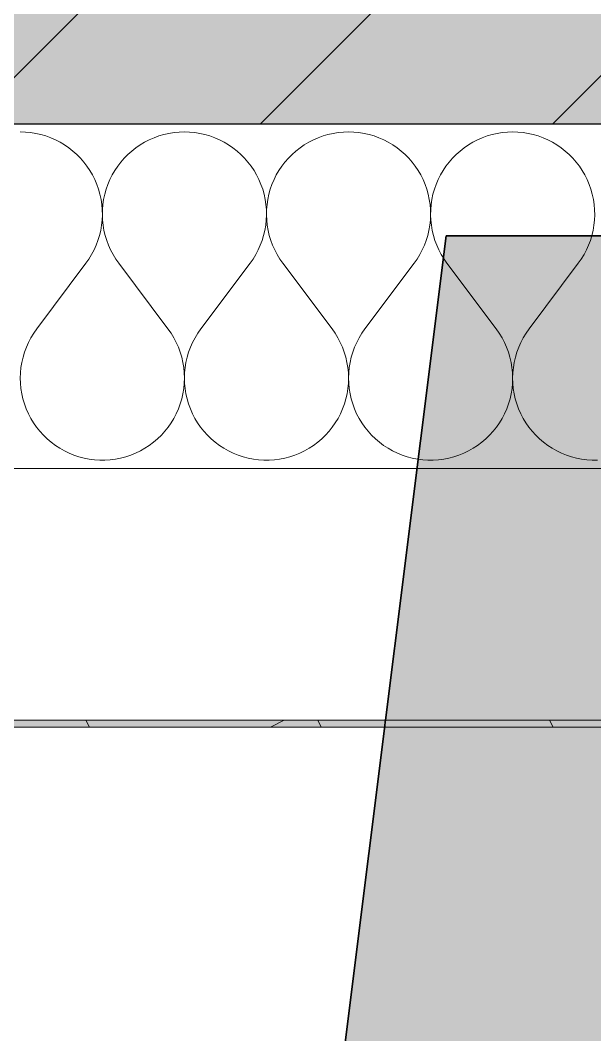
# Model space of a CAD drawing. Header units: metres. Extents: x 101 to 346, y 66 to 213.
# Drawn here: x 152.622 to 152.955, y 84.398 to 84.987 of the extents above; entities that cross this region are included whole.
import ezdxf

# ---------------------------------------------------------------- set-up
doc = ezdxf.new("R2010")
doc.units = ezdxf.units.M
doc.header["$MEASUREMENT"] = 0
doc.linetypes.add('Wipeout_Contour', pattern=[1, 0, -1])
for name, color, linetype in [('10  Fassade', 7, 'Continuous'), ('10  Fassade_Deckschraffur', 7, 'Continuous'), ('10  Fassade_Schnittschraffur', 7, 'Continuous'), ('10  Treppen + Rampen', 7, 'Continuous'), ('10  Wand Massiv', 7, 'Continuous'), ('10  Wand Massiv_Schnittschraffur', 7, 'Continuous'), ('Neubau_10  Treppen + Rampen', 7, 'Continuous')]:
    doc.layers.add(name, color=color, linetype=linetype)

# ---------------------------------------------------------------- blocks, each defined once
blk = doc.blocks.new('*X59', base_point=(96.21547, 47.27398))
at = {"layer": '10  Wand Massiv_Schnittschraffur', "color": 98, "linetype": 'Continuous', "lineweight": 13, "ltscale": 1000, "true_color": 0x000100}
for p, q in [((152.62487, 84.92203), (152.62186, 84.92213)), ((152.62786, 84.92175), (152.62487, 84.92203)), ((152.63084, 84.92127), (152.62786, 84.92175)), ((152.63378, 84.92061), (152.63084, 84.92127)), ((152.63667, 84.91977), (152.63378, 84.92061)), ((152.70517, 84.92061), (152.70228, 84.91977)), ((152.70811, 84.92127), (152.70517, 84.92061)), ((152.71108, 84.92175), (152.70811, 84.92127)), ((152.71408, 84.92203), (152.71108, 84.92175)), ((152.71709, 84.92213), (152.71408, 84.92203)), ((152.7201, 84.92203), (152.71709, 84.92213)), ((152.7231, 84.92175), (152.7201, 84.92203)), ((152.72608, 84.92127), (152.7231, 84.92175)), ((152.72902, 84.92061), (152.72608, 84.92127)), ((152.73191, 84.91977), (152.72902, 84.92061)), ((152.80041, 84.92061), (152.79752, 84.91977)), ((152.80335, 84.92127), (152.80041, 84.92061)), ((152.80632, 84.92175), (152.80335, 84.92127)), ((152.80932, 84.92203), (152.80632, 84.92175)), ((152.81233, 84.92213), (152.80932, 84.92203)), ((152.81534, 84.92203), (152.81233, 84.92213)), ((152.81834, 84.92175), (152.81534, 84.92203)), ((152.82132, 84.92127), (152.81834, 84.92175)), ((152.82425, 84.92061), (152.82132, 84.92127)), ((152.82714, 84.91977), (152.82425, 84.92061)), ((152.89565, 84.92061), (152.89276, 84.91977)), ((152.89859, 84.92127), (152.89565, 84.92061)), ((152.90156, 84.92175), (152.89859, 84.92127)), ((152.90456, 84.92203), (152.90156, 84.92175)), ((152.90757, 84.92213), (152.90456, 84.92203)), ((152.91058, 84.92203), (152.90757, 84.92213)), ((152.91358, 84.92175), (152.91058, 84.92203)), ((152.91655, 84.92127), (152.91358, 84.92175)), ((152.91949, 84.92061), (152.91655, 84.92127)), ((152.92238, 84.91977), (152.91949, 84.92061)), ((152.6395, 84.91874), (152.63667, 84.91977)), ((152.64226, 84.91754), (152.6395, 84.91874)), ((152.64494, 84.91616), (152.64226, 84.91754)), ((152.64753, 84.91462), (152.64494, 84.91616)), ((152.65001, 84.91291), (152.64753, 84.91462)), ((152.69142, 84.91462), (152.68894, 84.91291)), ((152.69401, 84.91616), (152.69142, 84.91462)), ((152.69669, 84.91754), (152.69401, 84.91616)), ((152.69945, 84.91874), (152.69669, 84.91754)), ((152.70228, 84.91977), (152.69945, 84.91874)), ((152.73474, 84.91874), (152.73191, 84.91977)), ((152.7375, 84.91754), (152.73474, 84.91874)), ((152.74018, 84.91616), (152.7375, 84.91754)), ((152.74277, 84.91462), (152.74018, 84.91616)), ((152.74525, 84.91291), (152.74277, 84.91462)), ((152.78666, 84.91462), (152.78417, 84.91291)), ((152.78925, 84.91616), (152.78666, 84.91462)), ((152.79193, 84.91754), (152.78925, 84.91616)), ((152.79469, 84.91874), (152.79193, 84.91754)), ((152.79752, 84.91977), (152.79469, 84.91874)), ((152.82998, 84.91874), (152.82714, 84.91977)), ((152.83274, 84.91754), (152.82998, 84.91874)), ((152.83542, 84.91616), (152.83274, 84.91754)), ((152.838, 84.91462), (152.83542, 84.91616)), ((152.84049, 84.91291), (152.838, 84.91462)), ((152.8819, 84.91462), (152.87941, 84.91291)), ((152.88448, 84.91616), (152.8819, 84.91462)), ((152.88716, 84.91754), (152.88448, 84.91616)), ((152.88992, 84.91874), (152.88716, 84.91754)), ((152.89276, 84.91977), (152.88992, 84.91874)), ((152.92521, 84.91874), (152.92238, 84.91977)), ((152.92798, 84.91754), (152.92521, 84.91874)), ((152.93066, 84.91616), (152.92798, 84.91754)), ((152.93324, 84.91462), (152.93066, 84.91616)), ((152.93573, 84.91291), (152.93324, 84.91462)), ((152.65238, 84.91106), (152.65001, 84.91291)), ((152.65463, 84.90905), (152.65238, 84.91106)), ((152.65675, 84.90691), (152.65463, 84.90905)), ((152.68432, 84.90905), (152.6822, 84.90691)), ((152.68657, 84.91106), (152.68432, 84.90905)), ((152.68894, 84.91291), (152.68657, 84.91106)), ((152.74762, 84.91106), (152.74525, 84.91291)), ((152.74987, 84.90905), (152.74762, 84.91106)), ((152.75199, 84.90691), (152.74987, 84.90905)), ((152.77955, 84.90905), (152.77744, 84.90691)), ((152.7818, 84.91106), (152.77955, 84.90905)), ((152.78417, 84.91291), (152.7818, 84.91106)), ((152.84286, 84.91106), (152.84049, 84.91291)), ((152.84511, 84.90905), (152.84286, 84.91106)), ((152.84723, 84.90691), (152.84511, 84.90905)), ((152.87479, 84.90905), (152.87267, 84.90691)), ((152.87704, 84.91106), (152.87479, 84.90905)), ((152.87941, 84.91291), (152.87704, 84.91106)), ((152.9381, 84.91106), (152.93573, 84.91291)), ((152.94035, 84.90905), (152.9381, 84.91106)), ((152.94247, 84.90691), (152.94035, 84.90905)), ((152.65873, 84.90464), (152.65675, 84.90691)), ((152.66056, 84.90225), (152.65873, 84.90464)), ((152.68022, 84.90464), (152.67839, 84.90225)), ((152.6822, 84.90691), (152.68022, 84.90464)), ((152.75397, 84.90464), (152.75199, 84.90691)), ((152.7558, 84.90225), (152.75397, 84.90464)), ((152.77546, 84.90464), (152.77363, 84.90225)), ((152.77744, 84.90691), (152.77546, 84.90464)), ((152.84921, 84.90464), (152.84723, 84.90691)), ((152.85104, 84.90225), (152.84921, 84.90464)), ((152.87069, 84.90464), (152.86886, 84.90225)), ((152.87267, 84.90691), (152.87069, 84.90464)), ((152.94444, 84.90464), (152.94247, 84.90691)), ((152.94628, 84.90225), (152.94444, 84.90464)), ((152.66224, 84.89975), (152.66056, 84.90225)), ((152.66375, 84.89714), (152.66224, 84.89975)), ((152.6651, 84.89445), (152.66375, 84.89714)), ((152.6752, 84.89714), (152.67385, 84.89445)), ((152.67671, 84.89975), (152.6752, 84.89714)), ((152.67839, 84.90225), (152.67671, 84.89975)), ((152.75748, 84.89975), (152.7558, 84.90225)), ((152.75899, 84.89714), (152.75748, 84.89975)), ((152.76034, 84.89445), (152.75899, 84.89714)), ((152.77043, 84.89714), (152.76909, 84.89445)), ((152.77195, 84.89975), (152.77043, 84.89714)), ((152.77363, 84.90225), (152.77195, 84.89975)), ((152.85271, 84.89975), (152.85104, 84.90225)), ((152.85423, 84.89714), (152.85271, 84.89975)), ((152.85558, 84.89445), (152.85423, 84.89714)), ((152.86567, 84.89714), (152.86433, 84.89445)), ((152.86719, 84.89975), (152.86567, 84.89714)), ((152.86886, 84.90225), (152.86719, 84.89975)), ((152.94795, 84.89975), (152.94628, 84.90225)), ((152.94947, 84.89714), (152.94795, 84.89975)), ((152.95081, 84.89445), (152.94947, 84.89714)), ((152.66627, 84.89167), (152.6651, 84.89445)), ((152.66727, 84.88883), (152.66627, 84.89167)), ((152.67268, 84.89167), (152.67168, 84.88883)), ((152.67385, 84.89445), (152.67268, 84.89167)), ((152.76151, 84.89167), (152.76034, 84.89445)), ((152.76251, 84.88883), (152.76151, 84.89167)), ((152.76791, 84.89167), (152.76692, 84.88883)), ((152.76909, 84.89445), (152.76791, 84.89167)), ((152.85675, 84.89167), (152.85558, 84.89445)), ((152.85775, 84.88883), (152.85675, 84.89167)), ((152.86315, 84.89167), (152.86216, 84.88883)), ((152.86433, 84.89445), (152.86315, 84.89167)), ((152.95199, 84.89167), (152.95081, 84.89445)), ((152.95298, 84.88883), (152.95199, 84.89167)), ((152.66808, 84.88593), (152.66727, 84.88883)), ((152.66871, 84.88299), (152.66808, 84.88593)), ((152.67086, 84.88593), (152.67023, 84.88299)), ((152.67168, 84.88883), (152.67086, 84.88593)), ((152.76332, 84.88593), (152.76251, 84.88883)), ((152.76395, 84.88299), (152.76332, 84.88593)), ((152.7661, 84.88593), (152.76547, 84.88299)), ((152.76692, 84.88883), (152.7661, 84.88593)), ((152.85856, 84.88593), (152.85775, 84.88883)), ((152.85919, 84.88299), (152.85856, 84.88593)), ((152.86134, 84.88593), (152.86071, 84.88299)), ((152.86216, 84.88883), (152.86134, 84.88593)), ((152.9538, 84.88593), (152.95298, 84.88883)), ((152.95443, 84.88299), (152.9538, 84.88593)), ((152.66916, 84.88001), (152.66871, 84.88299)), ((152.66941, 84.87701), (152.66916, 84.88001)), ((152.66979, 84.88001), (152.66954, 84.87701)), ((152.67023, 84.88299), (152.66979, 84.88001)), ((152.76439, 84.88001), (152.76395, 84.88299)), ((152.76465, 84.87701), (152.76439, 84.88001)), ((152.76503, 84.88001), (152.76478, 84.87701)), ((152.76547, 84.88299), (152.76503, 84.88001)), ((152.85963, 84.88001), (152.85919, 84.88299)), ((152.85989, 84.87701), (152.85963, 84.88001)), ((152.86027, 84.88001), (152.86002, 84.87701)), ((152.86071, 84.88299), (152.86027, 84.88001)), ((152.95487, 84.88001), (152.95443, 84.88299)), ((152.95512, 84.87701), (152.95487, 84.88001)), ((152.66934, 84.87098), (152.66947, 84.87399)), ((152.66947, 84.87399), (152.66941, 84.87701)), ((152.66954, 84.87701), (152.66948, 84.87399)), ((152.66948, 84.87399), (152.66961, 84.87098)), ((152.76458, 84.87098), (152.76471, 84.87399)), ((152.76471, 84.87399), (152.76465, 84.87701)), ((152.76478, 84.87701), (152.76472, 84.87399)), ((152.76472, 84.87399), (152.76484, 84.87098)), ((152.85982, 84.87098), (152.85995, 84.87399)), ((152.85995, 84.87399), (152.85989, 84.87701)), ((152.86002, 84.87701), (152.85995, 84.87399)), ((152.85995, 84.87399), (152.86008, 84.87098)), ((152.95506, 84.87098), (152.95519, 84.87399)), ((152.95519, 84.87399), (152.95512, 84.87701)), ((152.66852, 84.86502), (152.66903, 84.86799)), ((152.66903, 84.86799), (152.66934, 84.87098)), ((152.66961, 84.87098), (152.66992, 84.86799)), ((152.66992, 84.86799), (152.67043, 84.86502)), ((152.76376, 84.86502), (152.76426, 84.86799)), ((152.76426, 84.86799), (152.76458, 84.87098)), ((152.76484, 84.87098), (152.76516, 84.86799)), ((152.76516, 84.86799), (152.76567, 84.86502)), ((152.859, 84.86502), (152.8595, 84.86799)), ((152.8595, 84.86799), (152.85982, 84.87098)), ((152.86008, 84.87098), (152.8604, 84.86799)), ((152.8604, 84.86799), (152.86091, 84.86502)), ((152.95423, 84.86502), (152.95474, 84.86799)), ((152.95474, 84.86799), (152.95506, 84.87098)), ((152.66695, 84.85921), (152.66783, 84.86209)), ((152.66783, 84.86209), (152.66852, 84.86502)), ((152.67043, 84.86502), (152.67112, 84.86209)), ((152.67112, 84.86209), (152.672, 84.85921)), ((152.76219, 84.85921), (152.76306, 84.86209)), ((152.76306, 84.86209), (152.76376, 84.86502)), ((152.76567, 84.86502), (152.76636, 84.86209)), ((152.76636, 84.86209), (152.76724, 84.85921)), ((152.85742, 84.85921), (152.8583, 84.86209)), ((152.8583, 84.86209), (152.859, 84.86502)), ((152.86091, 84.86502), (152.8616, 84.86209)), ((152.8616, 84.86209), (152.86248, 84.85921)), ((152.95266, 84.85921), (152.95354, 84.86209)), ((152.95354, 84.86209), (152.95423, 84.86502)), ((152.66466, 84.85364), (152.66589, 84.85639)), ((152.66589, 84.85639), (152.66695, 84.85921)), ((152.672, 84.85921), (152.67306, 84.85639)), ((152.67306, 84.85639), (152.67429, 84.85364)), ((152.75989, 84.85364), (152.76113, 84.85639)), ((152.76113, 84.85639), (152.76219, 84.85921)), ((152.76724, 84.85921), (152.7683, 84.85639)), ((152.7683, 84.85639), (152.76953, 84.85364)), ((152.85513, 84.85364), (152.85637, 84.85639)), ((152.85637, 84.85639), (152.85742, 84.85921)), ((152.86248, 84.85921), (152.86353, 84.85639)), ((152.86353, 84.85639), (152.86477, 84.85364)), ((152.95037, 84.85364), (152.95161, 84.85639)), ((152.95161, 84.85639), (152.95266, 84.85921)), ((152.66168, 84.8484), (152.66325, 84.85097)), ((152.66325, 84.85097), (152.66466, 84.85364)), ((152.67429, 84.85364), (152.6757, 84.85097)), ((152.6757, 84.85097), (152.67727, 84.8484)), ((152.75692, 84.8484), (152.75849, 84.85097)), ((152.75849, 84.85097), (152.75989, 84.85364)), ((152.76953, 84.85364), (152.77094, 84.85097)), ((152.77094, 84.85097), (152.77251, 84.8484)), ((152.85216, 84.8484), (152.85373, 84.85097)), ((152.85373, 84.85097), (152.85513, 84.85364)), ((152.86477, 84.85364), (152.86617, 84.85097)), ((152.86617, 84.85097), (152.86774, 84.8484)), ((152.9474, 84.8484), (152.94897, 84.85097)), ((152.94897, 84.85097), (152.95037, 84.85364)), ((152.63138, 84.80784), (152.65995, 84.84594)), ((152.65995, 84.84594), (152.66168, 84.8484)), ((152.67727, 84.8484), (152.679, 84.84594)), ((152.70757, 84.80784), (152.679, 84.84594)), ((152.72662, 84.80784), (152.75519, 84.84594)), ((152.75519, 84.84594), (152.75692, 84.8484)), ((152.77251, 84.8484), (152.77424, 84.84594)), ((152.80281, 84.80784), (152.77424, 84.84594)), ((152.82186, 84.80784), (152.85043, 84.84594)), ((152.85043, 84.84594), (152.85216, 84.8484)), ((152.86774, 84.8484), (152.86947, 84.84594)), ((152.89805, 84.80784), (152.86947, 84.84594)), ((152.91709, 84.80784), (152.94566, 84.84594)), ((152.94566, 84.84594), (152.9474, 84.8484)), ((152.62804, 84.80273), (152.62662, 84.80003)), ((152.62963, 84.80534), (152.62804, 84.80273)), ((152.63138, 84.80784), (152.62963, 84.80534)), ((152.70932, 84.80534), (152.70757, 84.80784)), ((152.71091, 84.80273), (152.70932, 84.80534)), ((152.71233, 84.80003), (152.71091, 84.80273)), ((152.72327, 84.80273), (152.72185, 84.80003)), ((152.72486, 84.80534), (152.72327, 84.80273)), ((152.72662, 84.80784), (152.72486, 84.80534)), ((152.80456, 84.80534), (152.80281, 84.80784)), ((152.80615, 84.80273), (152.80456, 84.80534)), ((152.80757, 84.80003), (152.80615, 84.80273)), ((152.81851, 84.80273), (152.81709, 84.80003)), ((152.8201, 84.80534), (152.81851, 84.80273)), ((152.82186, 84.80784), (152.8201, 84.80534)), ((152.8998, 84.80534), (152.89805, 84.80784)), ((152.90139, 84.80273), (152.8998, 84.80534)), ((152.90281, 84.80003), (152.90139, 84.80273)), ((152.91375, 84.80273), (152.91233, 84.80003)), ((152.91534, 84.80534), (152.91375, 84.80273)), ((152.91709, 84.80784), (152.91534, 84.80534)), ((152.62537, 84.79723), (152.62431, 84.79437)), ((152.62662, 84.80003), (152.62537, 84.79723)), ((152.71358, 84.79723), (152.71233, 84.80003)), ((152.71464, 84.79437), (152.71358, 84.79723)), ((152.72061, 84.79723), (152.71955, 84.79437)), ((152.72185, 84.80003), (152.72061, 84.79723)), ((152.80881, 84.79723), (152.80757, 84.80003)), ((152.80988, 84.79437), (152.80881, 84.79723)), ((152.81585, 84.79723), (152.81479, 84.79437)), ((152.81709, 84.80003), (152.81585, 84.79723)), ((152.90405, 84.79723), (152.90281, 84.80003)), ((152.90511, 84.79437), (152.90405, 84.79723)), ((152.91109, 84.79723), (152.91003, 84.79437)), ((152.91233, 84.80003), (152.91109, 84.79723)), ((152.62344, 84.79144), (152.62275, 84.78846)), ((152.62431, 84.79437), (152.62344, 84.79144)), ((152.71551, 84.79144), (152.71464, 84.79437)), ((152.7162, 84.78846), (152.71551, 84.79144)), ((152.71867, 84.79144), (152.71799, 84.78846)), ((152.71955, 84.79437), (152.71867, 84.79144)), ((152.81075, 84.79144), (152.80988, 84.79437)), ((152.81144, 84.78846), (152.81075, 84.79144)), ((152.81391, 84.79144), (152.81323, 84.78846)), ((152.81479, 84.79437), (152.81391, 84.79144)), ((152.90599, 84.79144), (152.90511, 84.79437)), ((152.90667, 84.78846), (152.90599, 84.79144)), ((152.90915, 84.79144), (152.90847, 84.78846)), ((152.91003, 84.79437), (152.90915, 84.79144)), ((152.62226, 84.78545), (152.62196, 84.78241)), ((152.62275, 84.78846), (152.62226, 84.78545)), ((152.71669, 84.78545), (152.7162, 84.78846)), ((152.71699, 84.78241), (152.71669, 84.78545)), ((152.7175, 84.78545), (152.7172, 84.78241)), ((152.71799, 84.78846), (152.7175, 84.78545)), ((152.81193, 84.78545), (152.81144, 84.78846)), ((152.81223, 84.78241), (152.81193, 84.78545)), ((152.81273, 84.78545), (152.81243, 84.78241)), ((152.81323, 84.78846), (152.81273, 84.78545)), ((152.90717, 84.78545), (152.90667, 84.78846)), ((152.90747, 84.78241), (152.90717, 84.78545)), ((152.90797, 84.78545), (152.90767, 84.78241)), ((152.90847, 84.78846), (152.90797, 84.78545)), ((152.62196, 84.78241), (152.62186, 84.77935)), ((152.62186, 84.77935), (152.62195, 84.7763)), ((152.71709, 84.77935), (152.71699, 84.78241)), ((152.717, 84.7763), (152.71709, 84.77935)), ((152.7172, 84.78241), (152.71709, 84.77935)), ((152.71709, 84.77935), (152.71719, 84.7763)), ((152.81233, 84.77935), (152.81223, 84.78241)), ((152.81224, 84.7763), (152.81233, 84.77935)), ((152.81243, 84.78241), (152.81233, 84.77935)), ((152.81233, 84.77935), (152.81242, 84.7763)), ((152.90757, 84.77935), (152.90747, 84.78241)), ((152.90748, 84.7763), (152.90757, 84.77935)), ((152.90767, 84.78241), (152.90757, 84.77935)), ((152.90757, 84.77935), (152.90766, 84.7763)), ((152.62195, 84.7763), (152.62224, 84.77326)), ((152.62224, 84.77326), (152.62272, 84.77024)), ((152.71623, 84.77024), (152.71671, 84.77326)), ((152.71671, 84.77326), (152.717, 84.7763)), ((152.71719, 84.7763), (152.71748, 84.77326)), ((152.71748, 84.77326), (152.71796, 84.77024)), ((152.81147, 84.77024), (152.81195, 84.77326)), ((152.81195, 84.77326), (152.81224, 84.7763)), ((152.81242, 84.7763), (152.81271, 84.77326)), ((152.81271, 84.77326), (152.8132, 84.77024)), ((152.9067, 84.77024), (152.90719, 84.77326)), ((152.90719, 84.77326), (152.90748, 84.7763)), ((152.90766, 84.7763), (152.90795, 84.77326)), ((152.90795, 84.77326), (152.90843, 84.77024)), ((152.62272, 84.77024), (152.6234, 84.76726)), ((152.71555, 84.76726), (152.71623, 84.77024)), ((152.71796, 84.77024), (152.71863, 84.76726)), ((152.81079, 84.76726), (152.81147, 84.77024)), ((152.8132, 84.77024), (152.81387, 84.76726)), ((152.90603, 84.76726), (152.9067, 84.77024)), ((152.90843, 84.77024), (152.90911, 84.76726)), ((152.6234, 84.76726), (152.62426, 84.76433)), ((152.62426, 84.76433), (152.62531, 84.76146)), ((152.62531, 84.76146), (152.62655, 84.75866)), ((152.7124, 84.75866), (152.71364, 84.76146)), ((152.71364, 84.76146), (152.71469, 84.76433)), ((152.71469, 84.76433), (152.71555, 84.76726)), ((152.71863, 84.76726), (152.7195, 84.76433)), ((152.7195, 84.76433), (152.72055, 84.76146)), ((152.72055, 84.76146), (152.72178, 84.75866)), ((152.80764, 84.75866), (152.80887, 84.76146)), ((152.80887, 84.76146), (152.80993, 84.76433)), ((152.80993, 84.76433), (152.81079, 84.76726)), ((152.81387, 84.76726), (152.81474, 84.76433)), ((152.81474, 84.76433), (152.81579, 84.76146)), ((152.81579, 84.76146), (152.81702, 84.75866)), ((152.90288, 84.75866), (152.90411, 84.76146)), ((152.90411, 84.76146), (152.90516, 84.76433)), ((152.90516, 84.76433), (152.90603, 84.76726)), ((152.90911, 84.76726), (152.90998, 84.76433)), ((152.90998, 84.76433), (152.91103, 84.76146)), ((152.91103, 84.76146), (152.91226, 84.75866)), ((152.62655, 84.75866), (152.62796, 84.75595)), ((152.62796, 84.75595), (152.62954, 84.75334)), ((152.70941, 84.75334), (152.71099, 84.75595)), ((152.71099, 84.75595), (152.7124, 84.75866)), ((152.72178, 84.75866), (152.72319, 84.75595)), ((152.72319, 84.75595), (152.72478, 84.75334)), ((152.80465, 84.75334), (152.80623, 84.75595)), ((152.80623, 84.75595), (152.80764, 84.75866)), ((152.81702, 84.75866), (152.81843, 84.75595)), ((152.81843, 84.75595), (152.82001, 84.75334)), ((152.89989, 84.75334), (152.90147, 84.75595)), ((152.90147, 84.75595), (152.90288, 84.75866)), ((152.91226, 84.75866), (152.91367, 84.75595)), ((152.91367, 84.75595), (152.91525, 84.75334)), ((152.62954, 84.75334), (152.63128, 84.75083)), ((152.63128, 84.75083), (152.63319, 84.74844)), ((152.70576, 84.74844), (152.70767, 84.75083)), ((152.70767, 84.75083), (152.70941, 84.75334)), ((152.72478, 84.75334), (152.72652, 84.75083)), ((152.72652, 84.75083), (152.72842, 84.74844)), ((152.801, 84.74844), (152.8029, 84.75083)), ((152.8029, 84.75083), (152.80465, 84.75334)), ((152.82001, 84.75334), (152.82176, 84.75083)), ((152.82176, 84.75083), (152.82366, 84.74844)), ((152.89624, 84.74844), (152.89814, 84.75083)), ((152.89814, 84.75083), (152.89989, 84.75334)), ((152.91525, 84.75334), (152.917, 84.75083)), ((152.917, 84.75083), (152.9189, 84.74844)), ((152.63319, 84.74844), (152.63524, 84.74617)), ((152.63524, 84.74617), (152.63743, 84.74405)), ((152.63743, 84.74405), (152.63976, 84.74206)), ((152.69919, 84.74206), (152.70152, 84.74405)), ((152.70152, 84.74405), (152.70371, 84.74617)), ((152.70371, 84.74617), (152.70576, 84.74844)), ((152.72842, 84.74844), (152.73048, 84.74617)), ((152.73048, 84.74617), (152.73267, 84.74405)), ((152.73267, 84.74405), (152.735, 84.74206)), ((152.79443, 84.74206), (152.79675, 84.74405)), ((152.79675, 84.74405), (152.79895, 84.74617)), ((152.79895, 84.74617), (152.801, 84.74844)), ((152.82366, 84.74844), (152.82572, 84.74617)), ((152.82572, 84.74617), (152.82791, 84.74405)), ((152.82791, 84.74405), (152.83023, 84.74206)), ((152.88967, 84.74206), (152.89199, 84.74405)), ((152.89199, 84.74405), (152.89419, 84.74617)), ((152.89419, 84.74617), (152.89624, 84.74844)), ((152.9189, 84.74844), (152.92095, 84.74617)), ((152.92095, 84.74617), (152.92315, 84.74405)), ((152.92315, 84.74405), (152.92547, 84.74206)), ((152.63976, 84.74206), (152.64221, 84.74023)), ((152.64221, 84.74023), (152.64477, 84.73857)), ((152.64477, 84.73857), (152.64743, 84.73706)), ((152.69152, 84.73706), (152.69418, 84.73857)), ((152.69418, 84.73857), (152.69674, 84.74023)), ((152.69674, 84.74023), (152.69919, 84.74206)), ((152.735, 84.74206), (152.73744, 84.74023)), ((152.73744, 84.74023), (152.74, 84.73857)), ((152.74, 84.73857), (152.74267, 84.73706)), ((152.78676, 84.73706), (152.78942, 84.73857)), ((152.78942, 84.73857), (152.79198, 84.74023)), ((152.79198, 84.74023), (152.79443, 84.74206)), ((152.83023, 84.74206), (152.83268, 84.74023)), ((152.83268, 84.74023), (152.83524, 84.73857)), ((152.83524, 84.73857), (152.8379, 84.73706)), ((152.882, 84.73706), (152.88466, 84.73857)), ((152.88466, 84.73857), (152.88722, 84.74023)), ((152.88722, 84.74023), (152.88967, 84.74206)), ((152.92547, 84.74206), (152.92792, 84.74023)), ((152.92792, 84.74023), (152.93048, 84.73857)), ((152.93048, 84.73857), (152.93314, 84.73706)), ((152.64743, 84.73706), (152.65018, 84.73574)), ((152.65018, 84.73574), (152.65301, 84.73459)), ((152.65301, 84.73459), (152.65591, 84.73363)), ((152.65591, 84.73363), (152.65887, 84.73285)), ((152.65887, 84.73285), (152.66187, 84.73227)), ((152.66187, 84.73227), (152.6649, 84.73187)), ((152.67405, 84.73187), (152.67708, 84.73227)), ((152.67708, 84.73227), (152.68008, 84.73285)), ((152.68008, 84.73285), (152.68304, 84.73363)), ((152.68304, 84.73363), (152.68594, 84.73459)), ((152.68594, 84.73459), (152.68877, 84.73574)), ((152.68877, 84.73574), (152.69152, 84.73706)), ((152.74267, 84.73706), (152.74542, 84.73574)), ((152.74542, 84.73574), (152.74825, 84.73459)), ((152.74825, 84.73459), (152.75115, 84.73363)), ((152.75115, 84.73363), (152.75411, 84.73285)), ((152.75411, 84.73285), (152.7571, 84.73227)), ((152.7571, 84.73227), (152.76014, 84.73187)), ((152.76929, 84.73187), (152.77232, 84.73227)), ((152.77232, 84.73227), (152.77532, 84.73285)), ((152.77532, 84.73285), (152.77828, 84.73363)), ((152.77828, 84.73363), (152.78118, 84.73459)), ((152.78118, 84.73459), (152.78401, 84.73574)), ((152.78401, 84.73574), (152.78676, 84.73706)), ((152.8379, 84.73706), (152.84066, 84.73574)), ((152.84066, 84.73574), (152.84349, 84.73459)), ((152.84349, 84.73459), (152.84639, 84.73363)), ((152.84639, 84.73363), (152.84934, 84.73285)), ((152.84934, 84.73285), (152.85234, 84.73227)), ((152.85234, 84.73227), (152.85537, 84.73187)), ((152.86453, 84.73187), (152.86756, 84.73227)), ((152.86756, 84.73227), (152.87056, 84.73285)), ((152.87056, 84.73285), (152.87351, 84.73363)), ((152.87351, 84.73363), (152.87641, 84.73459)), ((152.87641, 84.73459), (152.87925, 84.73574)), ((152.87925, 84.73574), (152.882, 84.73706)), ((152.93314, 84.73706), (152.93589, 84.73574)), ((152.93589, 84.73574), (152.93873, 84.73459)), ((152.93873, 84.73459), (152.94163, 84.73363)), ((152.94163, 84.73363), (152.94458, 84.73285)), ((152.94458, 84.73285), (152.94758, 84.73227)), ((152.94758, 84.73227), (152.95061, 84.73187)), ((152.6649, 84.73187), (152.66795, 84.73168)), ((152.66795, 84.73168), (152.671, 84.73168)), ((152.671, 84.73168), (152.67405, 84.73187)), ((152.76014, 84.73187), (152.76318, 84.73168)), ((152.76318, 84.73168), (152.76624, 84.73168)), ((152.76624, 84.73168), (152.76929, 84.73187)), ((152.85537, 84.73187), (152.85842, 84.73168)), ((152.85842, 84.73168), (152.86148, 84.73168)), ((152.86148, 84.73168), (152.86453, 84.73187)), ((152.95061, 84.73187), (152.95366, 84.73168)), ((152.95366, 84.73168), (152.95672, 84.73168))]:
    blk.add_line(p, q, dxfattribs=at)

msp = doc.modelspace()

# ---------------------------------------------------------------- hatches: boundary and pattern name
at = {"layer": '10  Wand Massiv_Schnittschraffur', "linetype": 'Continuous', "lineweight": 0, "true_color": 0xffffff}
msp.add_hatch(color=7, dxfattribs=at).paths.add_polyline_path([(148.19037, 84.92689), (153.50111, 84.92689), (153.50111, 85.12689), (148.19037, 85.12689)])
at = {"layer": '10  Wand Massiv_Schnittschraffur', "linetype": 'Continuous', "lineweight": 13, "true_color": 0x000100}
h = msp.add_hatch(dxfattribs=at)
h.set_pattern_fill('Beton__Stahlbeton_0008', color=98, style=0, pattern_type=2)
h.set_pattern_definition([(45, (13.479, 22.35165), (-0.16970563, 0.16970563), []), (45, (13.39415, 22.4365), (-0.16970563, 0.16970563), [0.18, -0.06])])
h.paths.add_polyline_path([(148.19037, 84.92689), (153.50111, 84.92689), (153.50111, 85.12689), (148.19037, 85.12689)])

# ---------------------------------------------------------------- linework, layer by layer
at = {"layer": '10  Wand Massiv', "color": 7, "linetype": 'Continuous', "lineweight": 25, "ltscale": 1000}
msp.add_line((148.19037, 84.92689), (153.43561, 84.92689), dxfattribs=at)
at = {"layer": '10  Wand Massiv', "color": 7, "linetype": 'Continuous', "lineweight": 13, "ltscale": 1000, "flags": 128}
msp.add_lwpolyline([(148.19037, 84.72689), (153.41054, 84.72689)], dxfattribs=at)

# ---------------------------------------------------------------- block references
at = {"layer": '10  Treppen + Rampen', "color": 7, "linetype": 'Continuous', "lineweight": 13, "ltscale": 1000}
msp.add_blockref('*X59', (96.21547, 47.27398), dxfattribs=at)

# ---------------------------------------------------------------- wipeouts: each hides what was drawn before it
at = {"color": 254, "linetype": 'Wipeout_Contour', "lineweight": 0, "ltscale": 697.214377}
msp.add_wipeout([(153.15515, 84.58089), (151.66015, 84.58089), (151.66015, 84.57689), (153.15515, 84.57689)], dxfattribs=at).dxf.layer = '10  Fassade_Deckschraffur'
at = {"color": 254, "linetype": 'Wipeout_Contour', "lineweight": 0, "ltscale": 695.032468}
msp.add_wipeout([(152.81626, 79.30724), (153.01333, 79.30724), (153.65895, 84.45782), (153.46492, 84.48214)], dxfattribs=at).dxf.layer = '10  Fassade_Deckschraffur'

# ---------------------------------------------------------------- next in the draw order: hatches: boundary and pattern name
at = {"layer": '10  Fassade_Schnittschraffur', "linetype": 'Continuous', "lineweight": 0, "true_color": 0xffffff}
msp.add_hatch(color=7, dxfattribs=at).paths.add_polyline_path([(152.53517, 84.57689), (153.32638, 84.57689), (153.32638, 84.58089), (152.53517, 84.58089)])
at = {"layer": '10  Fassade_Schnittschraffur', "linetype": 'Continuous', "lineweight": 13, "true_color": 0x000100}
h = msp.add_hatch(dxfattribs=at)
h.set_pattern_fill('Dämmung__hart_1_0008', color=98, style=0, pattern_type=2)
h.set_pattern_definition([(26.86749, (13.479, 22.35165), (-0.05423143, 0.10704649), []), (116.86749, (13.479, 22.35165), (0.10704649, 0.05423143), [])])
h.paths.add_polyline_path([(152.53517, 84.57689), (153.32638, 84.57689), (153.32638, 84.58089), (152.53517, 84.58089)])

# ---------------------------------------------------------------- next in the draw order: linework, layer by layer
at = {"layer": '10  Fassade', "color": 7, "linetype": 'Continuous', "lineweight": 18, "ltscale": 1000, "flags": 128}
for points in [[(151.66015, 84.58089), (153.15515, 84.58089)], [(151.66015, 84.57689), (153.15515, 84.57689)]]:
    msp.add_lwpolyline(points, dxfattribs=at)
msp.add_lwpolyline([(152.53517, 84.57689), (152.53517, 84.58089), (153.32638, 84.58089), (153.32638, 84.57689)], close=True, dxfattribs=at)

# ---------------------------------------------------------------- next in the draw order: wipeouts: each hides what was drawn before it
at = {"color": 254, "linetype": 'Wipeout_Contour', "lineweight": 0, "ltscale": 693.709126}
msp.add_wipeout([(152.48831, 79.30724), (152.55487, 79.30724), (153.20757, 84.5144), (153.14204, 84.52261)], dxfattribs=at).dxf.layer = '10  Fassade_Deckschraffur'

# ---------------------------------------------------------------- next in the draw order: wipeouts: each hides what was drawn before it
at = {"color": 254, "linetype": 'Wipeout_Contour', "lineweight": 0, "ltscale": 1393.844934}
msp.add_wipeout([(153.20757, 84.5144), (152.55487, 79.30724), (152.73807, 79.30724), (153.38794, 84.49179), (153.34049, 84.49774), (153.33863, 84.48285), (153.33466, 84.48335), (153.33652, 84.49824)], dxfattribs=at).dxf.layer = '10  Fassade_Deckschraffur'

# ---------------------------------------------------------------- next in the draw order: wipeouts: each hides what was drawn before it
at = {"color": 254, "linetype": 'Wipeout_Contour', "lineweight": 0, "ltscale": 694.449408}
msp.add_wipeout([(152.73807, 79.30724), (152.7411, 79.30724), (153.39092, 84.49142), (153.38794, 84.49179)], dxfattribs=at).dxf.layer = '10  Fassade_Deckschraffur'

# ---------------------------------------------------------------- next in the draw order: wipeouts: each hides what was drawn before it
at = {"color": 254, "linetype": 'Wipeout_Contour', "lineweight": 0, "ltscale": 694.681583}
msp.add_wipeout([(152.80578, 79.30724), (152.81081, 79.30724), (153.45956, 84.48281), (153.4546, 84.48343)], dxfattribs=at).dxf.layer = '10  Fassade_Deckschraffur'

# ---------------------------------------------------------------- next in the draw order: wipeouts: each hides what was drawn before it
at = {"color": 254, "linetype": 'Wipeout_Contour', "lineweight": 0, "ltscale": 694.566037}
msp.add_wipeout([(153.39407, 84.49102), (152.7443, 79.30724), (152.80578, 79.30724), (153.4546, 84.48343)], dxfattribs=at).dxf.layer = '10  Fassade_Deckschraffur'

# ---------------------------------------------------------------- next in the draw order: wipeouts: each hides what was drawn before it
at = {"color": 254, "linetype": 'Wipeout_Contour', "lineweight": 0, "ltscale": 694.69928}
msp.add_wipeout([(153.45956, 84.48281), (152.81081, 79.30724), (152.81626, 79.30724), (153.46492, 84.48214)], dxfattribs=at).dxf.layer = '10  Fassade_Deckschraffur'

# ---------------------------------------------------------------- next in the draw order: wipeouts: each hides what was drawn before it
at = {"color": 254, "linetype": 'Wipeout_Contour', "lineweight": 0, "ltscale": 696.413014}
msp.add_wipeout([(153.13582, 84.47297), (153.13185, 84.47347), (152.79666, 81.79939), (152.80063, 81.7989)], dxfattribs=at).dxf.layer = '10  Fassade_Deckschraffur'

# ---------------------------------------------------------------- next in the draw order: hatches: boundary and pattern name
at = {"layer": 'Neubau_10  Treppen + Rampen', "linetype": 'Continuous', "lineweight": 0, "true_color": 0x8f8f8f}
msp.add_hatch(color=252, dxfattribs=at).paths.add_polyline_path([(152.17273, 79.30724), (159.17764, 79.30724), (159.17764, 100.48289), (154.35537, 100.48289), (154.35536, 84.86189), (152.86899, 84.86189)])

# ---------------------------------------------------------------- next in the draw order: linework, layer by layer
at = {"layer": 'Neubau_10  Treppen + Rampen', "color": 8, "linetype": 'Continuous', "lineweight": 35, "ltscale": 1000, "flags": 128}
msp.add_lwpolyline([(159.17764, 100.48289), (154.35537, 100.48289), (154.35536, 84.86189), (152.86899, 84.86189), (152.17273, 79.30724)], dxfattribs=at)

doc.saveas('drawing.dxf')
